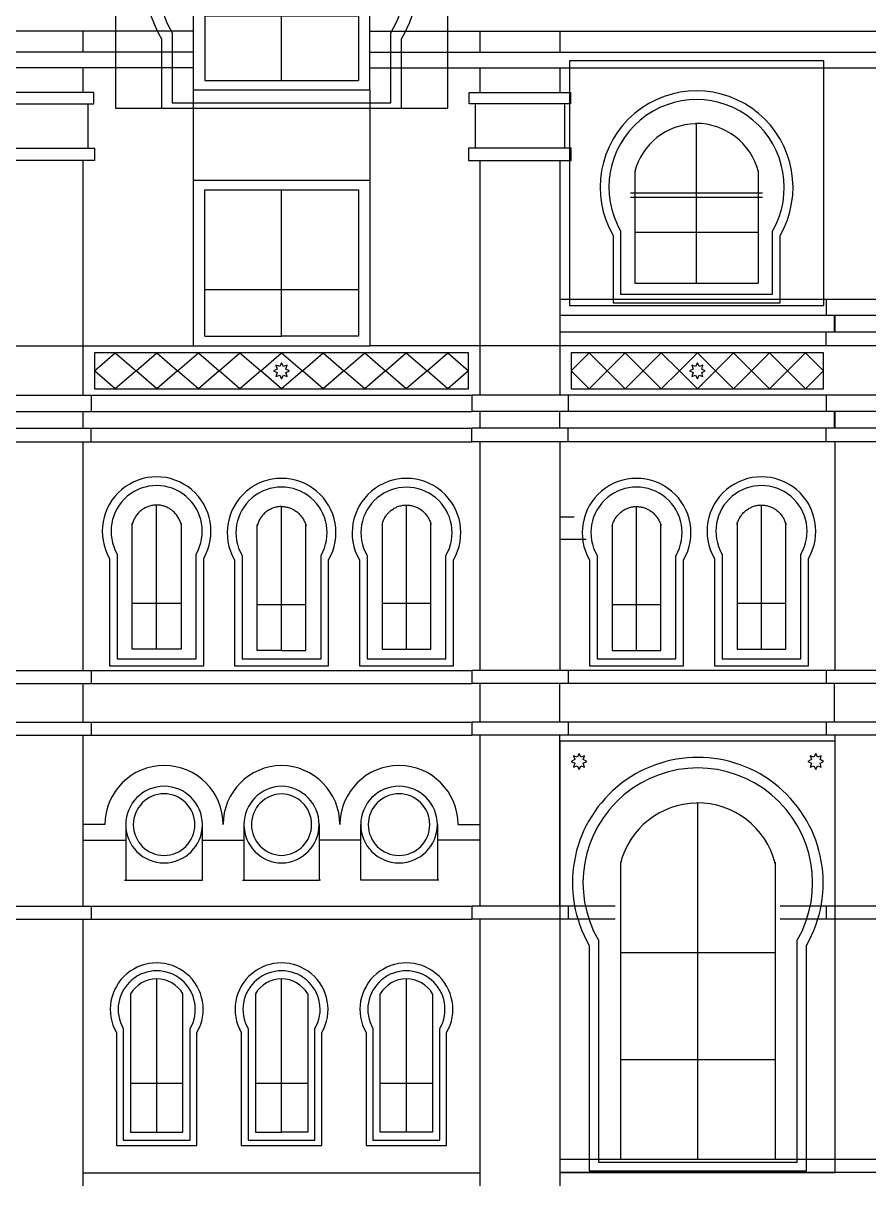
# Model space of a CAD drawing. Extents: x 57125 to 152161, y 75732 to 125580.
# Drawn here: x 69148 to 78792, y 75732 to 88989 of the extents above; entities that cross this region are included whole.
import ezdxf

# ---------------------------------------------------------------- set-up
doc = ezdxf.new("R2010")
doc.units = 0
for name, color, linetype, lineweight in [('01_SOURCE_ARCHITECTURE', 7, 'Continuous', 25), ('01_SOURCE_MASSING', 7, 'Continuous', 25), ('02_SOURCE_OPENINGS', 7, 'Continuous', 25), ('04_ANDALUSIAN_ALFIZ', 7, 'Continuous', 25), ('05_ANDALUSIAN_GIRIH', 7, 'Continuous', 25), ('06_ANDALUSIAN_FRIEZES', 7, 'Continuous', 25)]:
    doc.layers.add(name, color=color, linetype=linetype, lineweight=lineweight)

# ---------------------------------------------------------------- blocks, each defined once
blk = doc.blocks.new('ANDALUSIAN_ORIGINAL_OPENING_050')
at = {"layer": '02_SOURCE_OPENINGS'}
for points in [[(-1008, 1426), (-1008, 851), (-1008, 671), (-1008, 432), (-1008, 252), (-1008, 0), (0, 0), (1008, 0), (1008, 252), (1008, 432), (1008, 671), (1008, 851), (1008, 1426)], [(-877, 1426), (-877, 845), (-877, 109)], [(877, 1426), (877, 845), (877, 109)]]:
    blk.add_lwpolyline(points, dxfattribs=at)
for major_axis, start_param in [((1089, 0), 1.641557), ((958, 0), 1.65125)]:
    blk.add_ellipse((77, 1502), major_axis=major_axis, ratio=0.833333, start_param=start_param, end_param=3.225507, dxfattribs=at)
at = {"layer": '02_SOURCE_OPENINGS', "extrusion": (0, 0, -1)}
for major_axis, start_param in [((-1089, 0), 1.641557), ((-958, 0), 1.65125)]:
    blk.add_ellipse((-77, 1502), major_axis=major_axis, ratio=0.833333, start_param=start_param, end_param=3.225507, dxfattribs=at)
blk = doc.blocks.new('ANDALUSIAN_ORIGINAL_OPENING_049')
at = {"layer": '02_SOURCE_OPENINGS'}
blk.add_lwpolyline([(-877, 0), (-877, 535), (-877, 1672), (0, 1672), (877, 1672), (877, 535), (877, 0), (0, 0)], dxfattribs=at)
blk = doc.blocks.new('ANDALUSIAN_ORIGINAL_OPENING_061')
at = {"layer": '02_SOURCE_OPENINGS'}
for centre, radius, start, end in [((8, 437), 437, 90.9879, 180), ((-8, 437), 437, 0, 89.0121), ((8, 437), 351, 91.232, 180), ((-8, 437), 351, 0, 88.768), ((8, 437), 437, 180, -90.9879), ((8, 437), 351, 180, -91.232), ((-8, 437), 437, -89.0121, 0), ((-8, 437), 351, -88.768, 0)]:
    blk.add_arc(centre, radius, start, end, dxfattribs=at)
blk = doc.blocks.new('ANDALUSIAN_ORIGINAL_OPENING_062')
at = {"layer": '02_SOURCE_OPENINGS'}
for radius, start, end in [(437, 0, 180), (351, 0, 180), (437, 180, 0), (351, 180, 0)]:
    blk.add_arc((0, 437), radius, start, end, dxfattribs=at)
blk = doc.blocks.new('ANDALUSIAN_ORIGINAL_OPENING_028')
at = {"layer": '02_SOURCE_OPENINGS'}
for points in [[(-703, 1279), (-703, 1024)], [(703, 1280), (703, 1025)], [(-703, 1024), (-753, 1024)], [(-703, 974), (-753, 974)], [(703, 1025), (0, 1024), (-703, 1024)], [(-703, 1024), (-703, 974)], [(703, 975), (0, 974), (-703, 974)], [(-703, 974), (-703, 582), (-703, 0)], [(703, 1025), (703, 975)], [(753, 1025), (703, 1025)], [(703, 975), (703, 582), (703, 0)], [(753, 975), (703, 975)]]:
    blk.add_lwpolyline(points, dxfattribs=at)
for radius, start, end in [(724, 90.755, 166.0237), (728, 13.9763, 90.7514)]:
    blk.add_arc((-2, 1092), radius, start, end, dxfattribs=at)
blk = doc.blocks.new('ANDALUSIAN_ORIGINAL_OPENING_019')
at = {"layer": '02_SOURCE_OPENINGS'}
for points in [[(-278, 1435), (-278, 526), (-278, 0)], [(278, 0), (278, 526), (278, 1435)]]:
    blk.add_lwpolyline(points, dxfattribs=at)
blk.add_open_spline([(-279, 1422), (-277, 1431), (-274, 1440), (-266, 1464), (-259, 1478), (-244, 1505), (-236, 1519), (-217, 1543), (-206, 1555), (-184, 1576), (-172, 1586), (-146, 1603), (-133, 1611), (-105, 1623), (-91, 1629), (-62, 1637), (-47, 1640), (-17, 1644), (-2, 1644), (28, 1643), (43, 1641), (73, 1634), (88, 1630), (116, 1619), (130, 1612), (156, 1597), (169, 1588), (193, 1568), (204, 1557), (224, 1534), (234, 1522), (250, 1495), (258, 1481), (270, 1453), (275, 1438), (279, 1422), (279, 1422), (279, 1422)], degree=3, knots=[-1.310699, -1.310699, -1.310699, -1.310699, -1.216605, -1.216605, -1.05874, -1.05874, -0.900876, -0.900876, -0.743012, -0.743012, -0.585148, -0.585148, -0.427283, -0.427283, -0.269419, -0.269419, -0.111555, -0.111555, 0.04631, 0.04631, 0.204174, 0.204174, 0.362038, 0.362038, 0.519902, 0.519902, 0.677767, 0.677767, 0.835631, 0.835631, 0.993495, 0.993495, 1.151359, 1.151359, 1.309224, 1.309224, 1.310699, 1.310699, 1.310699, 1.310699], dxfattribs=at)
blk = doc.blocks.new('ANDALUSIAN_ORIGINAL_OPENING_018')
at = {"layer": '02_SOURCE_OPENINGS'}
for points in [[(-278, 1435), (-278, 526), (-278, 0)], [(278, 0), (278, 526), (278, 1435)]]:
    blk.add_lwpolyline(points, dxfattribs=at)
blk.add_open_spline([(-279, 1422), (-277, 1431), (-274, 1440), (-266, 1464), (-259, 1478), (-244, 1505), (-236, 1519), (-217, 1543), (-206, 1555), (-184, 1576), (-172, 1586), (-146, 1603), (-133, 1611), (-105, 1623), (-91, 1629), (-62, 1637), (-47, 1640), (-17, 1644), (-2, 1644), (28, 1643), (43, 1641), (73, 1634), (88, 1630), (116, 1619), (130, 1612), (156, 1597), (169, 1588), (193, 1568), (204, 1557), (224, 1534), (234, 1522), (250, 1495), (258, 1481), (270, 1453), (275, 1438), (279, 1422), (279, 1422), (279, 1422)], degree=3, knots=[-1.310699, -1.310699, -1.310699, -1.310699, -1.216605, -1.216605, -1.05874, -1.05874, -0.900876, -0.900876, -0.743012, -0.743012, -0.585148, -0.585148, -0.427283, -0.427283, -0.269419, -0.269419, -0.111555, -0.111555, 0.04631, 0.04631, 0.204174, 0.204174, 0.362038, 0.362038, 0.519902, 0.519902, 0.677767, 0.677767, 0.835631, 0.835631, 0.993495, 0.993495, 1.151359, 1.151359, 1.309224, 1.309224, 1.310699, 1.310699, 1.310699, 1.310699], dxfattribs=at)
blk = doc.blocks.new('ANDALUSIAN_ORIGINAL_OPENING_017')
at = {"layer": '02_SOURCE_OPENINGS'}
for points in [[(-278, 0), (-278, 526), (-278, 1435)], [(278, 0), (278, 526), (278, 1435)]]:
    blk.add_lwpolyline(points, dxfattribs=at)
for points in [[(0, 1644), (-4, 1644), (-9, 1644), (-28, 1643), (-43, 1641), (-73, 1634), (-88, 1630), (-116, 1619), (-130, 1612), (-156, 1597), (-169, 1588), (-193, 1568), (-204, 1557), (-224, 1534), (-234, 1522), (-250, 1495), (-258, 1481), (-270, 1453), (-275, 1438), (-279, 1422), (-279, 1422), (-279, 1422)], [(0, 1644), (4, 1644), (9, 1644), (28, 1643), (43, 1641), (73, 1634), (88, 1630), (116, 1619), (130, 1612), (156, 1597), (169, 1588), (193, 1568), (204, 1557), (224, 1534), (234, 1522), (250, 1495), (258, 1481), (270, 1453), (275, 1438), (279, 1422), (279, 1422), (279, 1422)]]:
    blk.add_open_spline(points, degree=3, knots=[0, 0, 0, 0, 0.04631, 0.04631, 0.204174, 0.204174, 0.362038, 0.362038, 0.519902, 0.519902, 0.677767, 0.677767, 0.835631, 0.835631, 0.993495, 0.993495, 1.151359, 1.151359, 1.309224, 1.309224, 1.310699, 1.310699, 1.310699, 1.310699], dxfattribs=at)
blk = doc.blocks.new('ANDALUSIAN_ORIGINAL_OPENING_009')
at = {"layer": '02_SOURCE_OPENINGS'}
for points in [[(-299, 0), (-299, 559), (-299, 1575)], [(299, 1575), (299, 559), (299, 0)]]:
    blk.add_lwpolyline(points, dxfattribs=at)
blk.add_arc((0, 1399), 347, 30.4954, 149.5046, dxfattribs=at)
blk = doc.blocks.new('ANDALUSIAN_ORIGINAL_OPENING_008')
at = {"layer": '02_SOURCE_OPENINGS'}
for points in [[(-299, 1575), (-299, 559), (-299, 0)], [(299, 1575), (299, 559), (299, 0)]]:
    blk.add_lwpolyline(points, dxfattribs=at)
for start, end in [(90, 149.5046), (30.4954, 90)]:
    blk.add_arc((0, 1399), 347, start, end, dxfattribs=at)
blk = doc.blocks.new('ANDALUSIAN_ORIGINAL_OPENING_004')
at = {"layer": '02_SOURCE_OPENINGS'}
for points in [[(-881, 3387), (-881, 2358), (-881, 1138), (-881, 0)], [(881, 3388), (881, 2358), (881, 1138), (881, 0)]]:
    blk.add_lwpolyline(points, dxfattribs=at)
for radius, start, end in [(908, 90.7529, 166.0237), (912, 13.9763, 90.7493)]:
    blk.add_arc((-2, 3154), radius, start, end, dxfattribs=at)
blk = doc.blocks.new('ANDALUSIAN_ORIGINAL_OPENING_020')
at = {"layer": '02_SOURCE_OPENINGS'}
for points in [[(-278, 1435), (-278, 526), (-278, 0)], [(278, 0), (278, 526), (278, 1435)]]:
    blk.add_lwpolyline(points, dxfattribs=at)
blk.add_open_spline([(-279, 1422), (-277, 1431), (-274, 1440), (-266, 1464), (-259, 1478), (-244, 1505), (-236, 1519), (-217, 1543), (-206, 1555), (-184, 1576), (-172, 1586), (-146, 1603), (-133, 1611), (-105, 1623), (-91, 1629), (-62, 1637), (-47, 1640), (-17, 1644), (-2, 1644), (28, 1643), (43, 1641), (73, 1634), (88, 1630), (116, 1619), (130, 1612), (156, 1597), (169, 1588), (193, 1568), (204, 1557), (224, 1534), (234, 1522), (250, 1495), (258, 1481), (270, 1453), (275, 1438), (279, 1422), (279, 1422), (279, 1422)], degree=3, knots=[-1.310699, -1.310699, -1.310699, -1.310699, -1.216605, -1.216605, -1.05874, -1.05874, -0.900876, -0.900876, -0.743012, -0.743012, -0.585148, -0.585148, -0.427283, -0.427283, -0.269419, -0.269419, -0.111555, -0.111555, 0.04631, 0.04631, 0.204174, 0.204174, 0.362038, 0.362038, 0.519902, 0.519902, 0.677767, 0.677767, 0.835631, 0.835631, 0.993495, 0.993495, 1.151359, 1.151359, 1.309224, 1.309224, 1.310699, 1.310699, 1.310699, 1.310699], dxfattribs=at)
blk = doc.blocks.new('ANDALUSIAN_ORIGINAL_OPENING_007')
at = {"layer": '02_SOURCE_OPENINGS'}
for points in [[(-299, 1575), (-299, 559), (-299, 0)], [(299, 0), (299, 559), (299, 1575)]]:
    blk.add_lwpolyline(points, dxfattribs=at)
blk.add_arc((0, 1399), 347, 30.4954, 149.5046, dxfattribs=at)
blk = doc.blocks.new('ANDALUSIAN_ORIGINAL_OPENING_016')
at = {"layer": '02_SOURCE_OPENINGS'}
for points in [[(-278, 0), (-278, 526), (-278, 1435)], [(278, 1435), (278, 526), (278, 0)]]:
    blk.add_lwpolyline(points, dxfattribs=at)
blk.add_open_spline([(279, 1422), (277, 1431), (274, 1440), (266, 1464), (259, 1478), (244, 1505), (236, 1519), (217, 1543), (206, 1555), (184, 1576), (172, 1586), (146, 1603), (133, 1611), (105, 1623), (91, 1629), (62, 1637), (47, 1640), (17, 1644), (2, 1644), (-28, 1643), (-43, 1641), (-73, 1634), (-88, 1630), (-116, 1619), (-130, 1612), (-156, 1597), (-169, 1588), (-193, 1568), (-204, 1557), (-224, 1534), (-234, 1522), (-250, 1495), (-258, 1481), (-270, 1453), (-275, 1438), (-279, 1422), (-279, 1422), (-279, 1422)], degree=3, knots=[-1.310699, -1.310699, -1.310699, -1.310699, -1.216605, -1.216605, -1.05874, -1.05874, -0.900876, -0.900876, -0.743012, -0.743012, -0.585148, -0.585148, -0.427283, -0.427283, -0.269419, -0.269419, -0.111555, -0.111555, 0.04631, 0.04631, 0.204174, 0.204174, 0.362038, 0.362038, 0.519902, 0.519902, 0.677767, 0.677767, 0.835631, 0.835631, 0.993495, 0.993495, 1.151359, 1.151359, 1.309224, 1.309224, 1.310699, 1.310699, 1.310699, 1.310699], dxfattribs=at)
blk = doc.blocks.new('ANDALUSIAN_ORIGINAL_OPENING_060')
at = {"layer": '02_SOURCE_OPENINGS'}
for radius, start, end in [(437, 0, 180), (351, 0, 180), (437, 180, 0), (351, 180, 0)]:
    blk.add_arc((0, 437), radius, start, end, dxfattribs=at)
blk = doc.blocks.new('ANDALUSIAN_MOORISH_GROUND_4')
at = {"layer": '04_ANDALUSIAN_ALFIZ'}
for points in [[(-1238, 2439), (-1238, 0), (-1238, -132), (1238, -132), (1238, 0), (1238, 2439)], [(-1134, 2499), (-1134, 0), (-1134, -32), (1134, -32), (1134, 0), (1134, 2499)]]:
    blk.add_lwpolyline(points, dxfattribs=at)
for radius in [1430, 1310]:
    blk.add_arc((0, 3154), radius, -30, -150, dxfattribs=at)
blk = doc.blocks.new('ANDALUSIAN_MOORISH_SMALL_GROUND_7')
at = {"layer": '04_ANDALUSIAN_ALFIZ'}
for points in [[(-459, 1134), (-459, -154), (459, -154), (459, 1134)], [(-381, 1179), (-381, -94), (381, -94), (381, 1179)]]:
    blk.add_lwpolyline(points, dxfattribs=at)
for radius in [530, 440]:
    blk.add_arc((0, 1399), radius, -30, -150, dxfattribs=at)
blk = doc.blocks.new('ANDALUSIAN_MOORISH_SMALL_GROUND_8')
at = {"layer": '04_ANDALUSIAN_ALFIZ'}
for points in [[(-458.993464, 1134.02), (-458.993464, -153.95), (458.993464, -153.95), (458.993464, 1134.02)], [(-381.051178, 1179.02), (-381.051178, -93.95), (381.051178, -93.95), (381.051178, 1179.02)]]:
    blk.add_lwpolyline(points, dxfattribs=at)
for radius in [530, 440]:
    blk.add_arc((0, 1399.02), radius, -30, -150, dxfattribs=at)
blk = doc.blocks.new('ANDALUSIAN_MOORISH_SMALL_GROUND_9')
at = {"layer": '04_ANDALUSIAN_ALFIZ'}
for points in [[(-459, 1134), (-459, -154), (459, -154), (459, 1134)], [(-381, 1179), (-381, -94), (381, -94), (381, 1179)]]:
    blk.add_lwpolyline(points, dxfattribs=at)
for radius in [530, 440]:
    blk.add_arc((0, 1399), radius, -30, -150, dxfattribs=at)
blk = doc.blocks.new('ANDALUSIAN_MOORISH_UPPER_28')
at = {"layer": '04_ANDALUSIAN_ALFIZ'}
for points in [[(-953, 542), (-953, -186), (-953, -226), (953, -226), (953, -186), (953, 542)], [(-866, 592), (-866, -126), (866, -126), (866, 592)]]:
    blk.add_lwpolyline(points, dxfattribs=at)
for radius in [1100, 1000]:
    blk.add_arc((0, 1092), radius, -30, -150, dxfattribs=at)
blk = doc.blocks.new('ANDALUSIAN_MOORISH_PAIRED_16')
at = {"layer": '04_ANDALUSIAN_ALFIZ'}
for points in [[(-450, 1085), (-450, -111), (450, -111), (450, 1085)], [(-537, 1035), (-537, -191), (537, -191), (537, 1035)]]:
    blk.add_lwpolyline(points, dxfattribs=at)
for radius in [620, 520]:
    blk.add_arc((0, 1345), radius, -30, -150, dxfattribs=at)
blk = doc.blocks.new('ANDALUSIAN_MOORISH_PAIRED_17')
at = {"layer": '04_ANDALUSIAN_ALFIZ'}
for points in [[(-450.33321, 1084.796334), (-450.33321, -94), (450.33321, -94), (450.33321, 1084.796334)], [(-536.93575, 1034.796334), (-536.93575, -174), (536.93575, -174), (536.93575, 1034.796334)]]:
    blk.add_lwpolyline(points, dxfattribs=at)
for radius in [620, 520]:
    blk.add_arc((0, 1344.796334), radius, -30, -150, dxfattribs=at)
blk = doc.blocks.new('ANDALUSIAN_MOORISH_PAIRED_18')
at = {"layer": '04_ANDALUSIAN_ALFIZ'}
for points in [[(-450, 1067), (-450, -111), (450, -111), (450, 1067)], [(-537, 1017), (-537, -191), (537, -191), (537, 1017)]]:
    blk.add_lwpolyline(points, dxfattribs=at)
for radius in [620, 520]:
    blk.add_arc((0, 1327), radius, -30, -150, dxfattribs=at)
blk = doc.blocks.new('ANDALUSIAN_MOORISH_PAIRED_19')
at = {"layer": '04_ANDALUSIAN_ALFIZ'}
for points in [[(-450, 1085), (-450, -94), (450, -94), (450, 1085)], [(-537, 1035), (-537, -174), (537, -174), (537, 1035)]]:
    blk.add_lwpolyline(points, dxfattribs=at)
for radius in [620, 520]:
    blk.add_arc((0, 1345), radius, -30, -150, dxfattribs=at)
blk = doc.blocks.new('ANDALUSIAN_MOORISH_PAIRED_20')
at = {"layer": '04_ANDALUSIAN_ALFIZ'}
for points in [[(-450, 1085), (-450, -111), (450, -111), (450, 1085)], [(-537, 1035), (-537, -191), (537, -191), (537, 1035)]]:
    blk.add_lwpolyline(points, dxfattribs=at)
for radius in [620, 520]:
    blk.add_arc((0, 1345), radius, -30, -150, dxfattribs=at)
blk = doc.blocks.new('ANDALUSIAN_MOORISH_TOWER_MAIN')
at = {"layer": '04_ANDALUSIAN_ALFIZ'}
for points in [[(1368.320138, 0), (1896.06, 0), (1896.06, 459.896855), (1896.06, 639.574999), (1896.06, 879.145526), (1896.06, 1058.82367), (1896.06, 1608.196264), (1896.06, 1914.704822), (1896.06, 3300), (-1893.94, 3300), (-1893.94, 1914.704822), (-1893.94, 1608.196264), (-1893.94, 1058.82367), (-1893.94, 879.145526), (-1893.94, 639.574999), (-1893.94, 459.896855), (-1893.94, 0), (-1368.320138, 0)], [(-1247.076581, 860), (-1247.076581, 639.574999), (-1247.076581, 459.896855), (-1247.076581, 60), (-1008.166436, 60), (1008.166671, 60), (1247.076581, 60), (1247.076581, 459.896855), (1247.076581, 639.574999), (1247.076581, 860)], [(-1368.320138, 790), (-1368.320138, 639.574999), (-1368.320138, 459.896855), (-1368.320138, 0)], [(1368.320138, 0), (1368.320138, 459.896855), (1368.320138, 639.574999), (1368.320138, 790)], [(-1368.320138, 0), (-1008.166436, 0), (1008.166671, 0), (1368.320138, 0)]]:
    blk.add_lwpolyline(points, dxfattribs=at)
for radius in [1580, 1440]:
    blk.add_arc((0, 1580), radius, -30, -150, dxfattribs=at)
blk = doc.blocks.new('ANDALUSIAN_SEBKA_FRIEZE_BAY_4')
at = {"layer": '05_ANDALUSIAN_GIRIH'}
for points in [[(-1659.586444, 205), (-1896.670222, 0), (-2133.754, 205), (-1896.670222, 410)], [(1659.586444, 205), (1896.670222, 410), (2133.754, 205), (1896.670222, 0)], [(-90.2, 205), (-49.167021, 184.634353), (-63.781032, 141.218968), (-20.365647, 155.832979), (0, 114.8), (20.365647, 155.832979), (63.781032, 141.218968), (49.167021, 184.634353), (90.2, 205), (49.167021, 225.365647), (63.781032, 268.781032), (20.365647, 254.167021), (0, 295.2), (-20.365647, 254.167021), (-63.781032, 268.781032), (-49.167021, 225.365647)]]:
    blk.add_lwpolyline(points, close=True, dxfattribs=at)
for points in [[(-1659.586444, 205), (-1422.502667, 410), (-1185.418889, 205)], [(-1185.418889, 205), (-948.335111, 410), (-711.251333, 205)], [(-711.251333, 205), (-474.167556, 410), (-237.083778, 205)], [(-237.083778, 205), (0, 410), (237.083778, 205)], [(237.083778, 205), (474.167556, 410), (711.251333, 205)], [(711.251333, 205), (948.335111, 410), (1185.418889, 205)], [(1185.418889, 205), (1422.502667, 410), (1659.586444, 205)], [(-1185.418889, 205), (-1422.502667, 0), (-1659.586444, 205)], [(-711.251333, 205), (-948.335111, 0), (-1185.418889, 205)], [(-237.083778, 205), (-474.167556, 0), (-711.251333, 205)], [(237.083778, 205), (0, 0), (-237.083778, 205)], [(711.251333, 205), (474.167556, 0), (237.083778, 205)], [(1185.418889, 205), (948.335111, 0), (711.251333, 205)], [(1659.586444, 205), (1422.502667, 0), (1185.418889, 205)]]:
    blk.add_lwpolyline(points, dxfattribs=at)
at = {"layer": '06_ANDALUSIAN_FRIEZES'}
blk.add_lwpolyline([(-2133.754, 0), (-1896.670222, 0), (-1422.502667, 0), (-948.335111, 0), (-474.167556, 0), (0, 0), (474.167556, 0), (948.335111, 0), (1422.502667, 0), (1896.670222, 0), (2133.754, 0), (2133.754, 205), (2133.754, 410), (1896.670222, 410), (1422.502667, 410), (948.335111, 410), (474.167556, 410), (0, 410), (-474.167556, 410), (-948.335111, 410), (-1422.502667, 410), (-1896.670222, 410), (-2133.754, 410), (-2133.754, 205)], close=True, dxfattribs=at)
blk = doc.blocks.new('ANDALUSIAN_SEBKA_FRIEZE_BAY_5')
at = {"layer": '05_ANDALUSIAN_GIRIH'}
for points in [[(-1028.493929, 205), (-1234.192714, 0), (-1439.8915, 205), (-1234.192714, 410)], [(1028.493929, 205), (1234.192714, 410), (1439.8915, 205), (1234.192714, 0)], [(-90.2, 205), (-49.167021, 184.634353), (-63.781032, 141.218968), (-20.365647, 155.832979), (0, 114.8), (20.365647, 155.832979), (63.781032, 141.218968), (49.167021, 184.634353), (90.2, 205), (49.167021, 225.365647), (63.781032, 268.781032), (20.365647, 254.167021), (0, 295.2), (-20.365647, 254.167021), (-63.781032, 268.781032), (-49.167021, 225.365647)]]:
    blk.add_lwpolyline(points, close=True, dxfattribs=at)
for points in [[(-1028.493929, 205), (-822.795143, 410), (-617.096357, 205)], [(-617.096357, 205), (-411.397571, 410), (-205.698786, 205)], [(-205.698786, 205), (0, 410), (205.698786, 205)], [(205.698786, 205), (411.397571, 410), (617.096357, 205)], [(617.096357, 205), (822.795143, 410), (1028.493929, 205)], [(-617.096357, 205), (-822.795143, 0), (-1028.493929, 205)], [(-205.698786, 205), (-411.397571, 0), (-617.096357, 205)], [(205.698786, 205), (0, 0), (-205.698786, 205)], [(617.096357, 205), (411.397571, 0), (205.698786, 205)], [(1028.493929, 205), (822.795143, 0), (617.096357, 205)]]:
    blk.add_lwpolyline(points, dxfattribs=at)
at = {"layer": '06_ANDALUSIAN_FRIEZES'}
blk.add_lwpolyline([(-1439.8915, 0), (-1234.192714, 0), (-822.795143, 0), (-411.397571, 0), (0, 0), (411.397571, 0), (822.795143, 0), (1234.192714, 0), (1439.8915, 0), (1439.8915, 205), (1439.8915, 410), (1234.192714, 410), (822.795143, 410), (411.397571, 410), (0, 410), (-411.397571, 410), (-822.795143, 410), (-1234.192714, 410), (-1439.8915, 410), (-1439.8915, 205)], close=True, dxfattribs=at)
blk = doc.blocks.new('ANDALUSIAN_ALFIZ_GROUND_BAY_5')
at = {"layer": '04_ANDALUSIAN_ALFIZ'}
blk.add_lwpolyline([(-1569.8915, 0), (1569.8915, 0), (1569.8915, 149.953234), (1569.8915, 2891.842269), (1569.8915, 3039.295118), (1569.8915, 4918.4), (1569.891295, 4918.4), (-1569.8915, 4918.4), (-1569.8915, 3039.295118), (-1569.8915, 2891.842269), (-1569.8915, 149.953234)], close=True, dxfattribs=at)
at = {"layer": '05_ANDALUSIAN_GIRIH'}
for points in [[(-1439.8915, 4688.4), (-1398.949503, 4668.07951), (-1413.53111, 4624.76039), (-1370.21199, 4639.341997), (-1349.8915, 4598.4), (-1329.57101, 4639.341997), (-1286.25189, 4624.76039), (-1300.833497, 4668.07951), (-1259.8915, 4688.4), (-1300.833497, 4708.72049), (-1286.25189, 4752.03961), (-1329.57101, 4737.458003), (-1349.8915, 4778.4), (-1370.21199, 4737.458003), (-1413.53111, 4752.03961), (-1398.949503, 4708.72049)], [(1259.8915, 4688.4), (1300.833497, 4668.07951), (1286.25189, 4624.76039), (1329.57101, 4639.341997), (1349.8915, 4598.4), (1370.21199, 4639.341997), (1413.53111, 4624.76039), (1398.949503, 4668.07951), (1439.8915, 4688.4), (1398.949503, 4708.72049), (1413.53111, 4752.03961), (1370.21199, 4737.458003), (1349.8915, 4778.4), (1329.57101, 4737.458003), (1286.25189, 4752.03961), (1300.833497, 4708.72049)]]:
    blk.add_lwpolyline(points, close=True, dxfattribs=at)
blk = doc.blocks.new('ANDALUSIAN_ALFIZ_UPPER_4')
at = {"layer": '04_ANDALUSIAN_ALFIZ'}
blk.add_lwpolyline([(-1450, 0), (1450, 0), (1450, 70.061998), (1450, 2709.896855), (1450, 2790), (-1450, 2790), (-1450, 2709.896855), (-1450, 2428.184911), (-1450, 2300.192245), (-1450, 1793.842208), (-1450, 1654.663092), (-1450, 70.061998)], close=True, dxfattribs=at)
blk = doc.blocks.new('ANDALUSIAN_GLAZING_4')
at = {"layer": '02_SOURCE_OPENINGS'}
for points in [[(0, 2358), (0, 4065)], [(-881, 3387), (-883, 3373)], [(881, 3388), (883, 3374)], [(-881, 2358), (0, 2358)], [(0, 1138), (0, 2358)], [(0, 2358), (881, 2358)], [(-881, 1138), (0, 1138)], [(0, 0), (0, 1138)], [(0, 1138), (881, 1138)], [(0, 0), (-881, 0)], [(881, 0), (0, 0)]]:
    blk.add_lwpolyline(points, dxfattribs=at)
blk = doc.blocks.new('ANDALUSIAN_GLAZING_7')
at = {"layer": '02_SOURCE_OPENINGS'}
for points in [[(0, 559), (0, 1746)], [(-299, 559), (0, 559)], [(0, 0), (0, 559)], [(0, 559), (299, 559)], [(-299, 0), (0, 0)], [(0, 0), (299, 0)]]:
    blk.add_lwpolyline(points, dxfattribs=at)
blk = doc.blocks.new('ANDALUSIAN_GLAZING_8')
at = {"layer": '02_SOURCE_OPENINGS'}
for points in [[(0, 559), (0, 1746)], [(-299, 559), (0, 559)], [(0, 0), (0, 559)], [(0, 559), (299, 559)], [(-299, 0), (0, 0)], [(299, 0), (0, 0)]]:
    blk.add_lwpolyline(points, dxfattribs=at)
blk = doc.blocks.new('ANDALUSIAN_GLAZING_9')
at = {"layer": '02_SOURCE_OPENINGS'}
for points in [[(0, 559), (0, 1746)], [(-299, 559), (0, 559)], [(0, 0), (0, 559)], [(0, 559), (299, 559)], [(0, 0), (-299, 0)], [(299, 0), (0, 0)]]:
    blk.add_lwpolyline(points, dxfattribs=at)
blk = doc.blocks.new('ANDALUSIAN_GLAZING_16')
at = {"layer": '02_SOURCE_OPENINGS'}
for points in [[(0, 526), (0, 1644)], [(-278, 1435), (-279, 1422)], [(278, 1435), (279, 1422)], [(-278, 526), (0, 526)], [(0, 0), (0, 526)], [(0, 526), (278, 526)], [(0, 0), (-278, 0)], [(278, 0), (0, 0)]]:
    blk.add_lwpolyline(points, dxfattribs=at)
blk = doc.blocks.new('ANDALUSIAN_GLAZING_17')
at = {"layer": '02_SOURCE_OPENINGS'}
for points in [[(0, 526), (0, 1644)], [(-278, 1435), (-279, 1422)], [(278, 1435), (279, 1422)], [(-278, 526), (0, 526)], [(0, 0), (0, 526)], [(0, 526), (278, 526)], [(0, 0), (-278, 0)], [(0, 0), (278, 0)]]:
    blk.add_lwpolyline(points, dxfattribs=at)
blk = doc.blocks.new('ANDALUSIAN_GLAZING_18')
at = {"layer": '02_SOURCE_OPENINGS'}
for points in [[(0, 526), (0, 1644)], [(-278, 1435), (-279, 1422)], [(278, 1435), (279, 1422)], [(-278, 526), (0, 526)], [(0, 0), (0, 526)], [(0, 526), (278, 526)], [(-278, 0), (0, 0)], [(0, 0), (278, 0)]]:
    blk.add_lwpolyline(points, dxfattribs=at)
blk = doc.blocks.new('ANDALUSIAN_GLAZING_19')
at = {"layer": '02_SOURCE_OPENINGS'}
for points in [[(0, 526), (0, 1644)], [(-278, 1435), (-279, 1422)], [(278, 1435), (279, 1422)], [(-278, 526), (0, 526)], [(0, 0), (0, 526)], [(0, 526), (278, 526)], [(-278, 0), (0, 0)], [(0, 0), (278, 0)]]:
    blk.add_lwpolyline(points, dxfattribs=at)
blk = doc.blocks.new('ANDALUSIAN_GLAZING_20')
at = {"layer": '02_SOURCE_OPENINGS'}
for points in [[(0, 526), (0, 1644)], [(-278, 1435), (-279, 1422)], [(278, 1435), (279, 1422)], [(-278, 526), (0, 526)], [(0, 0), (0, 526)], [(0, 526), (278, 526)], [(-278, 0), (0, 0)], [(0, 0), (278, 0)]]:
    blk.add_lwpolyline(points, dxfattribs=at)
blk = doc.blocks.new('ANDALUSIAN_GLAZING_28')
at = {"layer": '02_SOURCE_OPENINGS'}
for points in [[(0, 582), (0, 974), (0, 1024), (0, 1820)], [(-703, 1279), (-704, 1267)], [(703, 1280), (704, 1268)], [(-703, 582), (0, 582)], [(0, 0), (0, 582)], [(0, 582), (703, 582)], [(-703, 0), (0, 0)], [(0, 0), (703, 0)]]:
    blk.add_lwpolyline(points, dxfattribs=at)
blk = doc.blocks.new('ANDALUSIAN_GLAZING_49')
at = {"layer": '02_SOURCE_OPENINGS'}
for points in [[(0, 535), (0, 1672), (0, 1672)], [(-877, 0), (0, 0), (0, 535)], [(-877, 535), (0, 535)], [(0, 535), (877, 535)]]:
    blk.add_lwpolyline(points, dxfattribs=at)
blk = doc.blocks.new('ANDALUSIAN_GLAZING_50')
at = {"layer": '02_SOURCE_OPENINGS'}
for points in [[(0, 735), (0, 2298)], [(-877, 1317), (-878, 1326)], [(877, 1317), (878, 1326)], [(-877, 735), (0, 735)], [(0, 0), (0, 735)], [(0, 735), (877, 735)], [(-877, 0), (0, 0)], [(0, 0), (877, 0)]]:
    blk.add_lwpolyline(points, dxfattribs=at)

msp = doc.modelspace()

# ---------------------------------------------------------------- linework, layer by layer
at = {"layer": '01_SOURCE_ARCHITECTURE'}
for centre, start, end in [((70754, 79850), 0, 180), ((72101, 79850), 90.6407, 180), ((72086, 79850), 0, 89.3593), ((73434, 79850), 0, 180)]:
    msp.add_arc(centre, 674, start, end, dxfattribs=at)
at = {"layer": '01_SOURCE_MASSING'}
for points in [[(69830, 88899), (68921, 88899)], [(69830, 88660), (69830, 88899)], [(71086, 88899), (70200, 88899), (69830, 88899)], [(73102, 88899), (73990, 88899), (74358, 88899)], [(74358, 88660), (74358, 88899)], [(74358, 88899), (75267, 88899)], [(75267, 88899), (75267, 88660)], [(75267, 88899), (86206, 88899)], [(69830, 88660), (68921, 88660)], [(71086, 88660), (70847, 88660), (70726, 88660), (70200, 88660), (69830, 88660)], [(73102, 88660), (73341, 88660), (73462, 88660), (73990, 88660), (74358, 88660)], [(74358, 88660), (75267, 88660)], [(75267, 88660), (86206, 88660)], [(69830, 88480), (68921, 88480)], [(69830, 88198), (69830, 88480)], [(71086, 88480), (70847, 88480), (70726, 88480), (70200, 88480), (69830, 88480)], [(73102, 88480), (73341, 88480), (73462, 88480), (73990, 88480), (74358, 88480)], [(74358, 88198), (74358, 88480)], [(74358, 88480), (75267, 88480)], [(75267, 88480), (75267, 88198)], [(75267, 88480), (75378, 88480), (78278, 88480), (79278, 88480), (82178, 88480), (83178, 88480), (86078, 88480), (86206, 88480)], [(69830, 88198), (68921, 88198)], [(69885, 88070), (69953, 88070), (69953, 88198), (69830, 88198)], [(71086, 88228), (71086, 88080), (71086, 88020), (71086, 87200)], [(73102, 88228), (73102, 88080), (73102, 88020), (73102, 87200)], [(74303, 88070), (74235, 88070), (74235, 88198), (74358, 88198)], [(74358, 88198), (75267, 88198)], [(75267, 88198), (75378, 88198), (75390, 88198), (75390, 88070), (75378, 88070), (75322, 88070)], [(68866, 88070), (69885, 88070)], [(69885, 88070), (69885, 87564)], [(74303, 88070), (74303, 87564)], [(75322, 88070), (74303, 88070)], [(75322, 88070), (75322, 87564)], [(68866, 87564), (69885, 87564)], [(69885, 87564), (69962, 87564), (69962, 87425), (69830, 87425)], [(74303, 87564), (74226, 87564), (74226, 87425), (74358, 87425)], [(75322, 87564), (74303, 87564)], [(75267, 87425), (75378, 87425), (75399, 87425), (75399, 87564), (75378, 87564), (75322, 87564)], [(69830, 87425), (68921, 87425)], [(69830, 85310), (69830, 87425)], [(74358, 85310), (74358, 87425)], [(74358, 87425), (75267, 87425)], [(75267, 87425), (75267, 85840)], [(71086, 87200), (71086, 85310)], [(71086, 87200), (72094, 87200), (73102, 87200)], [(73102, 87200), (73102, 85310)], [(75267, 85840), (75267, 85656)], [(78305, 85840), (78278, 85840), (77781, 85840), (75876, 85840), (75378, 85840), (75267, 85840)], [(78305, 85841), (78305, 85840)], [(78305, 85840), (78305, 85656)], [(79264, 85840), (78305, 85840)], [(75267, 85656), (75267, 85467)], [(78403, 85656), (75267, 85656)], [(78403, 85467), (78403, 85656)], [(78407, 85656), (78403, 85656)], [(78403, 85656), (78403, 85656)], [(78407, 85467), (78407, 85656)], [(79166, 85656), (78407, 85656)], [(78407, 85656), (78407, 85656)], [(75267, 85467), (75267, 85310)], [(78305, 85467), (75267, 85467)], [(78305, 85310), (78305, 85467)], [(79264, 85467), (78305, 85467)], [(78305, 85467), (78305, 85467)], [(68921, 85310), (69830, 85310)], [(69830, 84746), (69830, 85310)], [(69830, 85310), (71086, 85310)], [(71086, 85310), (72094, 85310), (73102, 85310)], [(74358, 85310), (73102, 85310)], [(74358, 84746), (74358, 85310)], [(75267, 85310), (74358, 85310)], [(75267, 85310), (75267, 84746)], [(86105, 85310), (75267, 85310)], [(68921, 84746), (69830, 84746)], [(69830, 84746), (69924, 84746)], [(69924, 84746), (69924, 84562)], [(69924, 84746), (72094, 84746), (74264, 84746)], [(74264, 84746), (74264, 84562)], [(74358, 84746), (74264, 84746)], [(75267, 84746), (74358, 84746)], [(75365, 84746), (75267, 84746)], [(75365, 84746), (75365, 84562)], [(78305, 84746), (75365, 84746)], [(78305, 84746), (78305, 84562)], [(79264, 84746), (78305, 84746)], [(78305, 84746), (78305, 84746)], [(68921, 84562), (69830, 84562)], [(69830, 84373), (69830, 84562)], [(69830, 84562), (69924, 84562)], [(69924, 84562), (72094, 84562), (74264, 84562)], [(74358, 84562), (74264, 84562)], [(74358, 84373), (74358, 84562)], [(75267, 84562), (74358, 84562)], [(75267, 84373), (75267, 84562)], [(75365, 84562), (75267, 84562)], [(78403, 84562), (75365, 84562)], [(78403, 84373), (78403, 84562)], [(78407, 84562), (78403, 84562)], [(78403, 84562), (78403, 84562)], [(78407, 84373), (78407, 84562)], [(79166, 84562), (78407, 84562)], [(78407, 84562), (78407, 84562)], [(68921, 84373), (69830, 84373)], [(69830, 84373), (69924, 84373)], [(69924, 84215), (69924, 84373)], [(69924, 84373), (72094, 84373), (74264, 84373)], [(74264, 84215), (74264, 84373)], [(74358, 84373), (74264, 84373)], [(75267, 84373), (74358, 84373)], [(75365, 84373), (75267, 84373)], [(75365, 84215), (75365, 84373)], [(78305, 84373), (75365, 84373)], [(78305, 84216), (78305, 84373)], [(79264, 84373), (78305, 84373)], [(78305, 84373), (78305, 84373)], [(68921, 84215), (69830, 84215)], [(69830, 81608), (69830, 84215)], [(69830, 84215), (69924, 84215)], [(69924, 84215), (72094, 84215), (74264, 84215)], [(74358, 84215), (74264, 84215)], [(74358, 81608), (74358, 84215)], [(75267, 84215), (74358, 84215)], [(75267, 84215), (75267, 83358)], [(75365, 84215), (75267, 84215)], [(78407, 84215), (75365, 84215)], [(78407, 84215), (78407, 84216)], [(78407, 81609), (78407, 84215)], [(79166, 84215), (78407, 84215)], [(75267, 83358), (75266, 83358)], [(75267, 83358), (75267, 83104)], [(75433, 83358), (75267, 83358)], [(75266, 83104), (75267, 83104)], [(75267, 83104), (75267, 81608)], [(75267, 83104), (75569, 83104)], [(68921, 81608), (69830, 81608)], [(69830, 81608), (69924, 81608)], [(69924, 81608), (69924, 81461)], [(69924, 81608), (72094, 81608), (74263, 81608)], [(74263, 81608), (74263, 81461)], [(74358, 81608), (74263, 81608)], [(75267, 81608), (74358, 81608)], [(75365, 81608), (75267, 81608)], [(75365, 81608), (75365, 81461)], [(78305, 81608), (75365, 81608)], [(78305, 81609), (78305, 81608)], [(78305, 81608), (78305, 81461)], [(79264, 81608), (78305, 81608)], [(68921, 81461), (69830, 81461)], [(69830, 81019), (69830, 81461)], [(69830, 81461), (69924, 81461)], [(69924, 81461), (72094, 81461), (74263, 81461)], [(74358, 81461), (74263, 81461)], [(74358, 81019), (74358, 81461)], [(75267, 81461), (74358, 81461)], [(75267, 81019), (75267, 81461)], [(75365, 81461), (75267, 81461)], [(78403, 81461), (75365, 81461)], [(78403, 81019), (78403, 81461)], [(79166, 81461), (78403, 81461)], [(78403, 81461), (78403, 81461)], [(68921, 81019), (69830, 81019)], [(69830, 81019), (69924, 81019)], [(69924, 81019), (69924, 80871)], [(69924, 81019), (72094, 81019), (74263, 81019)], [(74263, 81019), (74263, 80871)], [(74358, 81019), (74263, 81019)], [(75267, 81019), (74358, 81019)], [(75365, 81019), (75267, 81019)], [(75365, 81019), (75365, 80871)], [(78305, 81019), (75365, 81019)], [(78305, 81019), (78305, 80872)], [(79264, 81019), (78305, 81019)], [(78305, 81019), (78305, 81019)], [(68921, 80871), (69830, 80871)], [(69830, 79850), (69830, 80871)], [(69830, 80871), (69924, 80871)], [(69924, 80871), (72094, 80871), (74263, 80871)], [(74358, 80871), (74263, 80871)], [(74358, 79850), (74358, 80871)], [(75267, 80871), (74358, 80871)], [(75267, 78921), (75267, 80871)], [(75365, 80871), (75267, 80871)], [(78407, 80871), (75365, 80871)], [(78407, 80871), (78407, 80872)], [(78407, 78921), (78407, 80800), (78407, 80871)], [(79166, 80871), (78407, 80871)], [(69830, 79672), (69830, 79850)], [(70080, 79850), (69830, 79850)], [(70316, 79850), (70316, 79672)], [(71191, 79672), (71191, 79850)], [(71664, 79850), (71664, 79672)], [(72524, 79850), (72524, 79672)], [(72997, 79672), (72997, 79850)], [(73871, 79850), (73871, 79672)], [(74108, 79850), (74358, 79850)], [(74358, 79672), (74358, 79850)], [(69830, 78921), (69830, 79672)], [(69830, 79672), (70316, 79672)], [(70316, 79218), (71191, 79218), (71191, 79672)], [(70316, 79672), (70316, 79218)], [(71191, 79672), (71664, 79672)], [(71664, 79672), (71664, 79218)], [(72524, 79672), (72524, 79218)], [(72997, 79672), (72524, 79672)], [(73871, 79218), (72997, 79218), (72997, 79672)], [(73871, 79672), (73871, 79218)], [(74358, 79672), (73871, 79672)], [(74358, 78921), (74358, 79672)], [(70301, 79218), (70316, 79218)], [(71649, 79218), (71664, 79218)], [(71664, 79218), (72094, 79218), (72524, 79218)], [(72539, 79218), (72524, 79218)], [(73887, 79218), (73871, 79218)], [(68921, 78921), (69830, 78921)], [(69830, 78921), (69924, 78921)], [(69924, 78921), (69924, 78773)], [(69924, 78921), (72094, 78921), (74263, 78921)], [(74263, 78921), (74263, 78773)], [(74358, 78921), (74263, 78921)], [(75267, 78921), (74358, 78921)], [(75365, 78921), (75267, 78921), (75267, 78921)], [(75365, 78921), (75365, 78773)], [(75901, 78921), (75365, 78921)], [(78305, 78921), (77783, 78921)], [(78305, 78921), (78305, 78774)], [(79264, 78921), (79166, 78921), (78407, 78921), (78305, 78921)], [(78305, 78921), (78305, 78921)], [(68921, 78773), (69830, 78773)], [(69830, 75879), (69830, 78773)], [(69830, 78773), (69924, 78773)], [(69924, 78773), (72094, 78773), (74263, 78773)], [(74358, 78773), (74263, 78773)], [(74358, 75879), (74358, 78773)], [(75267, 78773), (74358, 78773)], [(75267, 78773), (75267, 76032)], [(75365, 78773), (75267, 78773), (75267, 78773)], [(75901, 78773), (75365, 78773)], [(78407, 78773), (77783, 78773)], [(78407, 78773), (78407, 78774)], [(78407, 76032), (78407, 78773)], [(79166, 78773), (78407, 78773), (78407, 78773)], [(75267, 76032), (75267, 75882)], [(75961, 76032), (75708, 76032), (75604, 76032), (75267, 76032), (75267, 76032)], [(78407, 76032), (78081, 76032), (77977, 76032), (77723, 76032)], [(79166, 76032), (78407, 76032), (78407, 76032)], [(69830, 75732), (69830, 75879)], [(69830, 75879), (72094, 75879), (74358, 75879)], [(74358, 75732), (74358, 75879)], [(75267, 75882), (75267, 75732)], [(86965, 75882), (75267, 75882)]]:
    msp.add_lwpolyline(points, dxfattribs=at)

# ---------------------------------------------------------------- block references
for name, p in [('ANDALUSIAN_MOORISH_TOWER_MAIN', (72094, 88020)), ('ANDALUSIAN_ORIGINAL_OPENING_050', (72094, 88228)), ('ANDALUSIAN_GLAZING_50', (72094, 88337)), ('ANDALUSIAN_ALFIZ_UPPER_4', (76828, 85770)), ('ANDALUSIAN_MOORISH_UPPER_28', (76828, 86026)), ('ANDALUSIAN_ORIGINAL_OPENING_028', (76828, 86026)), ('ANDALUSIAN_GLAZING_28', (76828, 86026)), ('ANDALUSIAN_ORIGINAL_OPENING_049', (72094, 85419)), ('ANDALUSIAN_GLAZING_49', (72094, 85419)), ('ANDALUSIAN_SEBKA_FRIEZE_BAY_4', (72094, 84820)), ('ANDALUSIAN_SEBKA_FRIEZE_BAY_5', (76837, 84820)), ('ANDALUSIAN_MOORISH_PAIRED_16', (70669, 81851)), ('ANDALUSIAN_MOORISH_PAIRED_17', (72094, 81834)), ('ANDALUSIAN_MOORISH_PAIRED_18', (73519, 81851)), ('ANDALUSIAN_MOORISH_PAIRED_19', (76143, 81834)), ('ANDALUSIAN_MOORISH_PAIRED_20', (77568, 81851)), ('ANDALUSIAN_ORIGINAL_OPENING_016', (70669, 81851)), ('ANDALUSIAN_GLAZING_16', (70669, 81851)), ('ANDALUSIAN_ORIGINAL_OPENING_017', (72094, 81834)), ('ANDALUSIAN_GLAZING_17', (72094, 81834)), ('ANDALUSIAN_ORIGINAL_OPENING_018', (73519, 81851)), ('ANDALUSIAN_GLAZING_18', (73519, 81851)), ('ANDALUSIAN_ORIGINAL_OPENING_019', (76143, 81834)), ('ANDALUSIAN_GLAZING_19', (76143, 81834)), ('ANDALUSIAN_ORIGINAL_OPENING_020', (77568, 81851)), ('ANDALUSIAN_GLAZING_20', (77568, 81851)), ('ANDALUSIAN_ALFIZ_GROUND_BAY_5', (76837, 75882)), ('ANDALUSIAN_MOORISH_GROUND_4', (76842, 76032)), ('ANDALUSIAN_ORIGINAL_OPENING_060', (70754, 79413)), ('ANDALUSIAN_ORIGINAL_OPENING_061', (72094, 79413)), ('ANDALUSIAN_ORIGINAL_OPENING_062', (73434, 79413)), ('ANDALUSIAN_ORIGINAL_OPENING_004', (76842, 76032)), ('ANDALUSIAN_GLAZING_4', (76842, 76032)), ('ANDALUSIAN_MOORISH_SMALL_GROUND_7', (70670, 76344)), ('ANDALUSIAN_MOORISH_SMALL_GROUND_8', (72094, 76344)), ('ANDALUSIAN_MOORISH_SMALL_GROUND_9', (73518, 76344)), ('ANDALUSIAN_ORIGINAL_OPENING_007', (70670, 76344)), ('ANDALUSIAN_GLAZING_7', (70670, 76344)), ('ANDALUSIAN_ORIGINAL_OPENING_008', (72094, 76344)), ('ANDALUSIAN_GLAZING_8', (72094, 76344)), ('ANDALUSIAN_ORIGINAL_OPENING_009', (73518, 76344)), ('ANDALUSIAN_GLAZING_9', (73518, 76344))]:
    msp.add_blockref(name, p)

doc.saveas('drawing.dxf')
